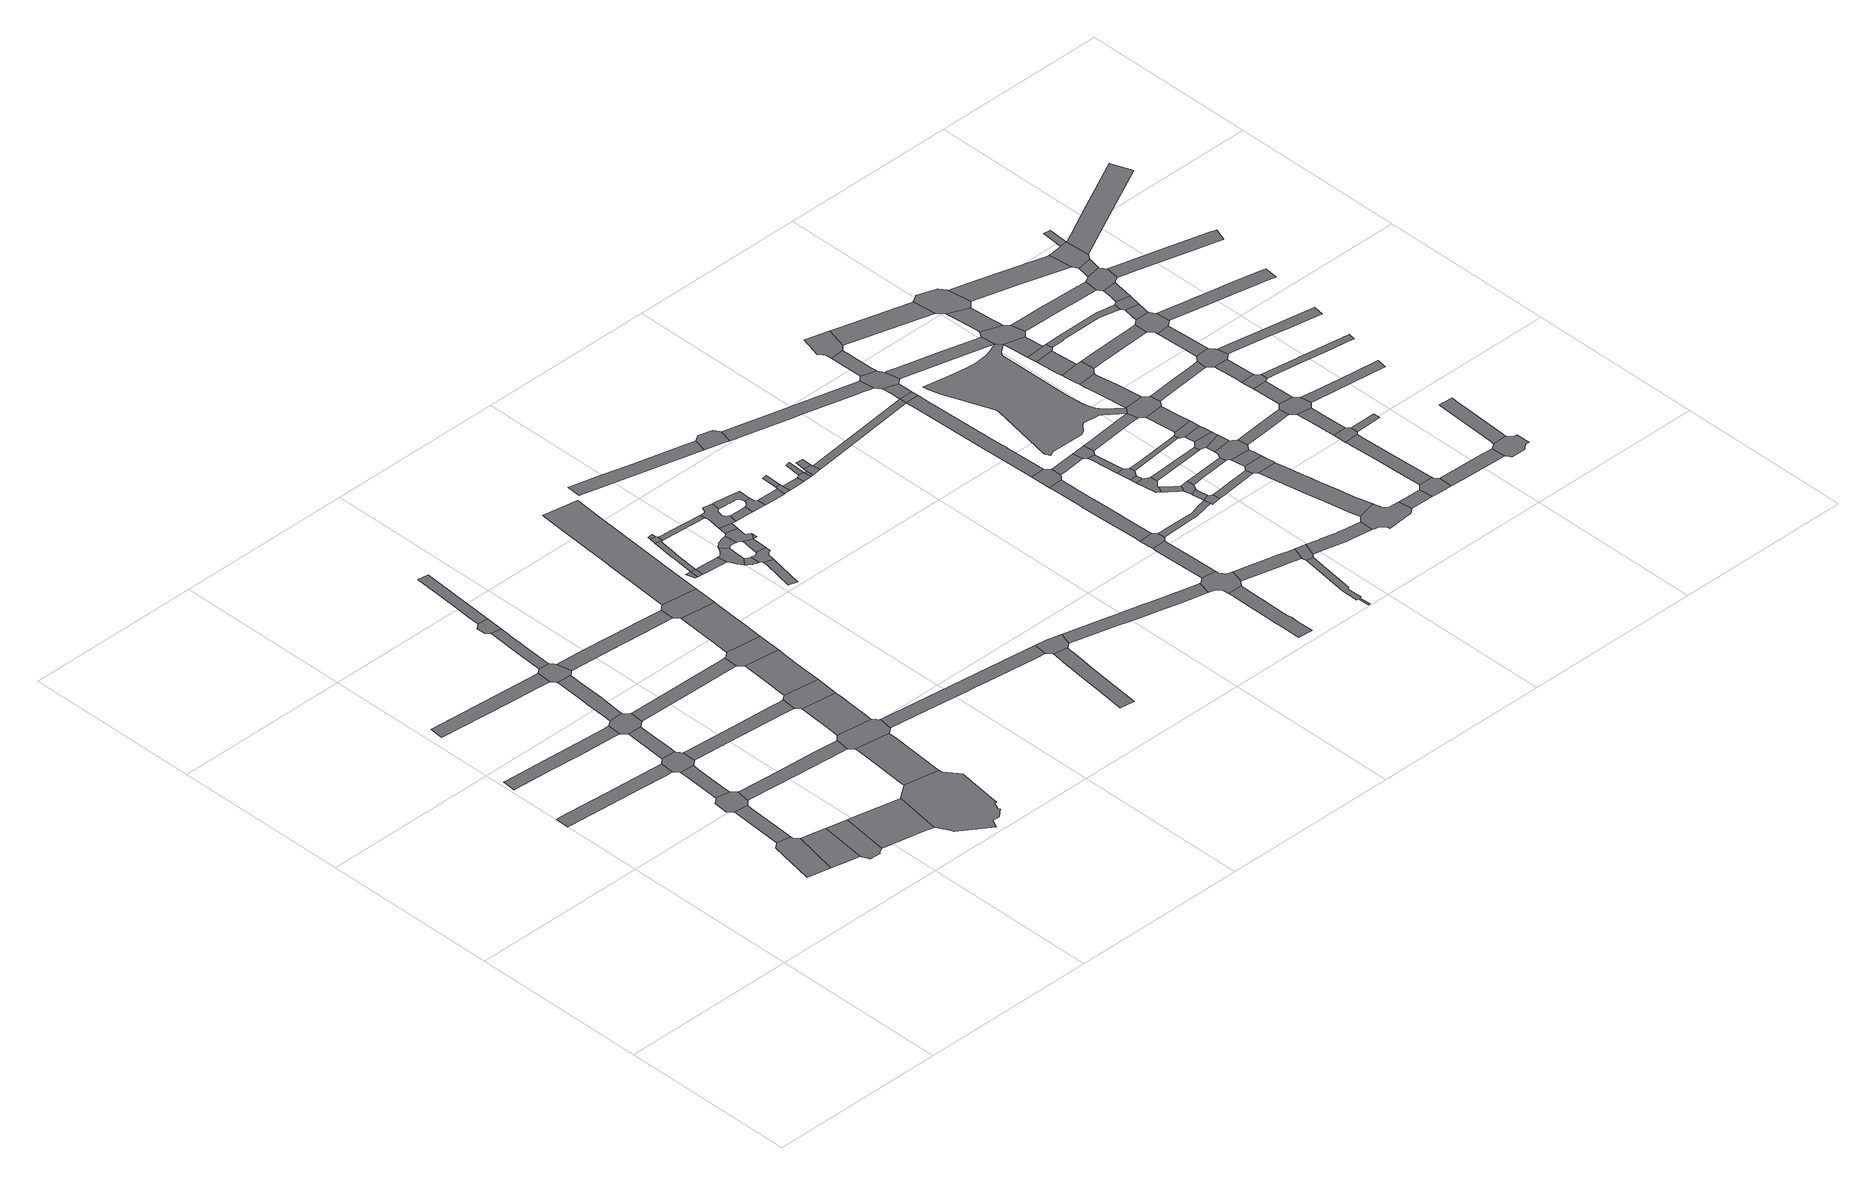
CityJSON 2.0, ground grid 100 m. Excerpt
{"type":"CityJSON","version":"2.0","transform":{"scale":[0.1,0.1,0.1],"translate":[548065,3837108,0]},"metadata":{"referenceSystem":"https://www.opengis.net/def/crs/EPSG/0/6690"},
"CityObjects":{
"road1":{"type":"Road","attributes":{"RoadStructureAttribute.sectionType":"1"},"geometry":[{"type":"MultiSurface","lod":"1","boundaries":[[[0,1,2,3,4,5,6,7,8,9]]]}]},
"road2":{"type":"Road","geometry":[{"type":"MultiSurface","lod":"1","boundaries":[[[10,11,12,13,14,15,16,17]]]}]},
"road3":{"type":"Road","attributes":{"function":"2","RoadStructureAttribute.sectionType":"1"},"geometry":[{"type":"MultiSurface","lod":"1","boundaries":[[[18,15,14,19,20,21]]]}]},
"road4":{"type":"Road","attributes":{"RoadStructureAttribute.sectionType":"1"},"geometry":[{"type":"MultiSurface","lod":"1","boundaries":[[[22,23,24,25,26,27,28,29,30,31,32]]]}]},
"road5":{"type":"Road","attributes":{"RoadStructureAttribute.sectionType":"1"},"geometry":[{"type":"MultiSurface","lod":"1","boundaries":[[[33,34,35,10,17,36,37,38]]]}]},
"road6":{"type":"Road","geometry":[{"type":"MultiSurface","lod":"1","boundaries":[[[39,40,41,42,43,44,33,38,45,46,47,48,49]]]}]},
"road7":{"type":"Road","geometry":[{"type":"MultiSurface","lod":"1","boundaries":[[[21,20,50,51,52,53,54,55,56,57,58]]]}]},
"road8":{"type":"Road","attributes":{"RoadStructureAttribute.sectionType":"1"},"geometry":[{"type":"MultiSurface","lod":"1","boundaries":[[[59,60,61,39,49,62,63,64]]]}]},
"road9":{"type":"Road","attributes":{"RoadStructureAttribute.sectionType":"1"},"geometry":[{"type":"MultiSurface","lod":"1","boundaries":[[[65,66,67,68,69,70,71]]]}]},
"road10":{"type":"Road","geometry":[{"type":"MultiSurface","lod":"1","boundaries":[[[72,9,8,73,59,64,74,75,76,77,78,79]]]}]},
"road11":{"type":"Road","attributes":{"RoadStructureAttribute.sectionType":"1"},"geometry":[{"type":"MultiSurface","lod":"1","boundaries":[[[80,81,72,79,82,83,84]]]}]},
"road12":{"type":"Road","attributes":{"function":"2","RoadStructureAttribute.sectionType":"1"},"geometry":[{"type":"MultiSurface","lod":"1","boundaries":[[[85,86,58,57,87,88,89]]]}]},
"road13":{"type":"Road","geometry":[{"type":"MultiSurface","lod":"1","boundaries":[[[90,91,92,93,94,32,31,80,84,95,96,97]]]}]},
"road14":{"type":"Road","attributes":{"RoadStructureAttribute.sectionType":"1"},"geometry":[{"type":"MultiSurface","lod":"1","boundaries":[[[98,99,100,101,102,47,46,103,104,105,106,107,108]]]}]},
"road15":{"type":"Road","attributes":{"RoadStructureAttribute.sectionType":"1"},"geometry":[{"type":"MultiSurface","lod":"1","boundaries":[[[109,110,111,112,93,92,113,114,115,116,117,118]]]}]},
"road16":{"type":"Road","geometry":[{"type":"MultiSurface","lod":"1","boundaries":[[[119,71,70,120,109,118,121,122,123,124,125,126]]]}]},
"road17":{"type":"Road","geometry":[{"type":"MultiSurface","lod":"1","boundaries":[[[127,128,129,89,88,130,131,132,133,134,135,136,137,138,139,140,141,142,143,144,145,146]]]}]},
"road18":{"type":"Road","attributes":{"RoadStructureAttribute.sectionType":"1"},"geometry":[{"type":"MultiSurface","lod":"1","boundaries":[[[147,148,149,150,151,76,75,152,153,154,155,156,157]]]}]},
"road19":{"type":"Road","attributes":{"RoadStructureAttribute.sectionType":"1"},"geometry":[{"type":"MultiSurface","lod":"1","boundaries":[[[158,159,160,119,126,161,162,163,164]]]}]},
"road20":{"type":"Road","geometry":[{"type":"MultiSurface","lod":"1","boundaries":[[[165,166,167,168,158,164,169]]]}]},
"road21":{"type":"Road","attributes":{"RoadStructureAttribute.sectionType":"1"},"geometry":[{"type":"MultiSurface","lod":"1","boundaries":[[[170,171,172,173,174,97,96,175,176,177,178,179,180]]]}]},
"road22":{"type":"Road","attributes":{"RoadStructureAttribute.sectionType":"1"},"geometry":[{"type":"MultiSurface","lod":"1","boundaries":[[[181,182,183,127,146,184,185,186]]]}]},
"road23":{"type":"Road","attributes":{"RoadStructureAttribute.sectionType":"1"},"geometry":[{"type":"MultiSurface","lod":"1","boundaries":[[[187,188,189,190,191,192,193,194,195,196,197,198,165,169,199]]]}]},
"road24":{"type":"Road","geometry":[{"type":"MultiSurface","lod":"1","boundaries":[[[200,108,107,201,181,186,202,203,204,205,206,207,208]]]}]},
"road25":{"type":"Road","attributes":{"RoadStructureAttribute.sectionType":"1"},"geometry":[{"type":"MultiSurface","lod":"1","boundaries":[[[209,210,211,123,122,212,213,214,215,216]]]}]},
"road26":{"type":"Road","attributes":{"RoadStructureAttribute.sectionType":"1"},"geometry":[{"type":"MultiSurface","lod":"1","boundaries":[[[217,218,219,200,208,220,221,222,223]]]}]},
"road27":{"type":"Road","geometry":[{"type":"MultiSurface","lod":"1","boundaries":[[[224,157,156,217,223,225]]]}]},
"road28":{"type":"Road","attributes":{"RoadStructureAttribute.sectionType":"1"},"geometry":[{"type":"MultiSurface","lod":"1","boundaries":[[[226,227,224,225,228,229,230]]]}]},
"road29":{"type":"Road","geometry":[{"type":"MultiSurface","lod":"1","boundaries":[[[231,232,180,179,226,230,233]]]}]},
"road30":{"type":"Road","attributes":{"RoadStructureAttribute.sectionType":"1"},"geometry":[{"type":"MultiSurface","lod":"1","boundaries":[[[234,235,236,231,233,237,238,239,240,241,242]]]}]},
"road31":{"type":"Road","geometry":[{"type":"MultiSurface","lod":"1","boundaries":[[[243,216,215,244,234,242,245]]]}]},
"road32":{"type":"Road","attributes":{"RoadStructureAttribute.sectionType":"1"},"geometry":[{"type":"MultiSurface","lod":"1","boundaries":[[[246,247,248,204,203,249,250,251,252,253,254,255,256,257]]]}]},
"road33":{"type":"Road","attributes":{"RoadStructureAttribute.sectionType":"1"},"geometry":[{"type":"MultiSurface","lod":"1","boundaries":[[[258,259,260,261,262,263,243,245,264,265,266,267,268,269]]]}]},
"road34":{"type":"Road","attributes":{"RoadStructureAttribute.sectionType":"1"},"geometry":[{"type":"MultiSurface","lod":"1","boundaries":[[[270,271,272,273]]]}]},
"road35":{"type":"Road","geometry":[{"type":"MultiSurface","lod":"1","boundaries":[[[273,272,274,275]]]}]},
"road36":{"type":"Road","attributes":{"RoadStructureAttribute.sectionType":"1"},"geometry":[{"type":"MultiSurface","lod":"1","boundaries":[[[276,277,278,279,273,275,280,281,282,283,284,285]]]}]},
"road37":{"type":"Road","attributes":{"RoadStructureAttribute.sectionType":"1"},"geometry":[{"type":"MultiSurface","lod":"1","boundaries":[[[286,275,274,287,288,289]]]}]},
"road38":{"type":"Road","geometry":[{"type":"MultiSurface","lod":"1","boundaries":[[[290,276,285,291,292,293,294]]]}]},
"road39":{"type":"Road","geometry":[{"type":"MultiSurface","lod":"1","boundaries":[[[295,296,290,294]]]}]},
"road40":{"type":"Road","geometry":[{"type":"MultiSurface","lod":"1","boundaries":[[[297,298,299,300,301,302,289,288,303,304,305,306,307,308,309,310,311,312]]]}]},
"road41":{"type":"Road","attributes":{"RoadStructureAttribute.sectionType":"1"},"geometry":[{"type":"MultiSurface","lod":"1","boundaries":[[[313,314,309,308,315,316,317,318,319,320,321]]]}]},
"road42":{"type":"Road","attributes":{"RoadStructureAttribute.sectionType":"1"},"geometry":[{"type":"MultiSurface","lod":"1","boundaries":[[[322,323,324,325,326,327,328,329,330,331,332,333,334,335,336,337]]]}]},
"road43":{"type":"Road","geometry":[{"type":"MultiSurface","lod":"1","boundaries":[[[338,339,340,341,342,343]]]}]},
"road44":{"type":"Road","attributes":{"RoadStructureAttribute.sectionType":"1"},"geometry":[{"type":"MultiSurface","lod":"1","boundaries":[[[344,345,346,347,348,349,350,351,297,312,352,353,354,355,356,357,358]]]}]},
"road45":{"type":"Road","geometry":[{"type":"MultiSurface","lod":"1","boundaries":[[[359,360,361,362,363,364,365,321,320,366,367,338,343,368,369,370,371,372,373,374]]]}]},
"road46":{"type":"Road","attributes":{"RoadStructureAttribute.sectionType":"1"},"geometry":[{"type":"MultiSurface","lod":"1","boundaries":[[[375,376,377,292,291,378,379,380,381,382]]]}]},
"road47":{"type":"Road","attributes":{"RoadStructureAttribute.sectionType":"1"},"geometry":[{"type":"MultiSurface","lod":"1","boundaries":[[[383,359,374,384]]]}]},
"road48":{"type":"Road","geometry":[{"type":"MultiSurface","lod":"1","boundaries":[[[385,257,256,322,337,386,387]]]}]},
"road49":{"type":"Road","geometry":[{"type":"MultiSurface","lod":"1","boundaries":[[[388,389,390,344,358,391,392,393,383,384,394,395,396,397,398,399,400]]]}]},
"road50":{"type":"Road","geometry":[{"type":"MultiSurface","lod":"1","boundaries":[[[401,402,388,400,403]]]}]},
"road51":{"type":"Road","geometry":[{"type":"MultiSurface","lod":"1","boundaries":[[[404,394,384]]]}]},
"road52":{"type":"Road","geometry":[{"type":"MultiSurface","lod":"1","boundaries":[[[405,406,382,381,407,408,409,401,403,410,411,412,413,414,415,416,417,418,419,420]]]}]},
"road53":{"type":"Road","attributes":{"RoadStructureAttribute.sectionType":"1"},"geometry":[{"type":"MultiSurface","lod":"1","boundaries":[[[421,422,423,411,410,424,425,426]]]}]},
"road54":{"type":"Road","attributes":{"RoadStructureAttribute.sectionType":"1"},"geometry":[{"type":"MultiSurface","lod":"1","boundaries":[[[427,428,429,430,431,420,419,432,433,434,435,436,437,438,439]]]}]},
"road55":{"type":"Road","attributes":{"RoadStructureAttribute.sectionType":"1"},"geometry":[{"type":"MultiSurface","lod":"1","boundaries":[[[440,441,442,443,444,445,446,447]]]}]},
"road56":{"type":"Road","geometry":[{"type":"MultiSurface","lod":"1","boundaries":[[[438,448,449,426,425,450,451,452,453,454,455,439]]]}]},
"road57":{"type":"Road","attributes":{"RoadStructureAttribute.sectionType":"1"},"geometry":[{"type":"MultiSurface","lod":"1","boundaries":[[[456,451,450,457,458,459]]]}]},
"road58":{"type":"Road","attributes":{"RoadStructureAttribute.sectionType":"1"},"geometry":[{"type":"MultiSurface","lod":"1","boundaries":[[[460,461,462,463,464,465,466,467,468,387,386,469,470,471,472,473,474,475,476,477,478,479,480,481,482]]]}]},
"road59":{"type":"Road","geometry":[{"type":"MultiSurface","lod":"1","boundaries":[[[483,484,485,486,459,458,487,488,489]]]}]},
"road60":{"type":"Road","geometry":[{"type":"MultiSurface","lod":"1","boundaries":[[[490,491,485,484]]]}]},
"road61":{"type":"Road","attributes":{"RoadStructureAttribute.sectionType":"1"},"geometry":[{"type":"MultiSurface","lod":"1","boundaries":[[[492,489,488,493,494,495,496,497]]]}]},
"road62":{"type":"Road","geometry":[{"type":"MultiSurface","lod":"1","boundaries":[[[498,499,500,497,496,501,502,503,504]]]}]},
"road63":{"type":"Road","attributes":{"RoadStructureAttribute.sectionType":"1"},"geometry":[{"type":"MultiSurface","lod":"1","boundaries":[[[505,506,503,502,507]]]}]},
"road64":{"type":"Road","geometry":[{"type":"MultiSurface","lod":"1","boundaries":[[[508,509,498,504]]]}]},
"road65":{"type":"Road","geometry":[{"type":"MultiSurface","lod":"1","boundaries":[[[510,511,447,446,512,513,514,515,516]]]}]},
"road66":{"type":"Road","geometry":[{"type":"MultiSurface","lod":"1","boundaries":[[[517,518,505,507,519,520,521]]]}]},
"road67":{"type":"Road","geometry":[{"type":"MultiSurface","lod":"1","boundaries":[[[522,523,517,521]]]}]},
"road68":{"type":"Road","attributes":{"RoadStructureAttribute.sectionType":"1"},"geometry":[{"type":"MultiSurface","lod":"1","boundaries":[[[524,525,526,527,528,529,530,531,532,533,534,535,536,537,538,539,540,541,542,543,544,545]]]}]},
"road69":{"type":"Road","geometry":[{"type":"MultiSurface","lod":"1","boundaries":[[[546,547,548,549,550,482,481,551,552,553,535,534,554,555,556,557,558,559,560,561]]]}]},
"road70":{"type":"Road","attributes":{"RoadStructureAttribute.sectionType":"1"},"geometry":[{"type":"MultiSurface","lod":"1","boundaries":[[[562,563,564,565,566,567,568,569,546,561]]]}]},
"road71":{"type":"Road","geometry":[{"type":"MultiSurface","lod":"1","boundaries":[[[570,571,572,573,567,566,574,575]]]}]},
"road72":{"type":"Road","attributes":{"RoadStructureAttribute.sectionType":"1"},"geometry":[{"type":"MultiSurface","lod":"1","boundaries":[[[576,577,578,520,519,579,580,581]]]}]},
"road73":{"type":"Road","attributes":{"RoadStructureAttribute.sectionType":"1"},"geometry":[{"type":"MultiSurface","lod":"1","boundaries":[[[582,583,584,514,513,585,586,587,588,589,590,591,592,593,594]]]}]},
"road74":{"type":"Road","attributes":{"RoadStructureAttribute.sectionType":"1"},"geometry":[{"type":"MultiSurface","lod":"1","boundaries":[[[595,596,597,598,599,600,601,602,603,604,605,606,607,608,609,610,571,570]]]}]},
"road75":{"type":"Road","attributes":{"RoadStructureAttribute.sectionType":"1"},"geometry":[{"type":"MultiSurface","lod":"1","boundaries":[[[611,612,613,614,615,616,617,618,619,557,556,620,621,622,623,624,625]]]}]},
"road76":{"type":"Road","attributes":{"RoadStructureAttribute.sectionType":"1"},"geometry":[{"type":"MultiSurface","lod":"1","boundaries":[[[626,627,628,629,630,631,632,633,634,635,636]]]}]},
"road77":{"type":"Road","geometry":[{"type":"MultiSurface","lod":"1","boundaries":[[[637,638,639,602,601,640,641,642]]]}]},
"road78":{"type":"Road","attributes":{"RoadStructureAttribute.sectionType":"1"},"geometry":[{"type":"MultiSurface","lod":"1","boundaries":[[[643,644,645,646,647,648,649,575,574,650,651,652,653,654,655,656,657]]]}]},
"road79":{"type":"Road","geometry":[{"type":"MultiSurface","lod":"1","boundaries":[[[658,625,624,626,636,659,660]]]}]},
"road80":{"type":"Road","attributes":{"RoadStructureAttribute.sectionType":"1"},"geometry":[{"type":"MultiSurface","lod":"1","boundaries":[[[661,662,663,664,665,666,667,581,668,669,670,671,672,639,638]]]}]},
"road81":{"type":"Road","attributes":{"RoadStructureAttribute.sectionType":"1"},"geometry":[{"type":"MultiSurface","lod":"1","boundaries":[[[673,674,642,641,675,676]]]}]},
"road82":{"type":"Road","geometry":[{"type":"MultiSurface","lod":"1","boundaries":[[[677,678,679,680,681,682,683,684,685]]]}]},
"road83":{"type":"Road","attributes":{"RoadStructureAttribute.sectionType":"1"},"geometry":[{"type":"MultiSurface","lod":"1","boundaries":[[[686,687,688,677,685]]]}]},
"road84":{"type":"Road","attributes":{"RoadStructureAttribute.sectionType":"1"},"geometry":[{"type":"MultiSurface","lod":"1","boundaries":[[[689,690,680,679,691,692,693,694,695,696]]]}]},
"road85":{"type":"Road","geometry":[{"type":"MultiSurface","lod":"1","boundaries":[[[697,698,688,687,699,700]]]}]},
"road86":{"type":"Road","attributes":{"RoadStructureAttribute.sectionType":"1"},"geometry":[{"type":"MultiSurface","lod":"1","boundaries":[[[701,702,698,697,703,704,705]]]}]},
"road87":{"type":"Road","geometry":[{"type":"MultiSurface","lod":"1","boundaries":[[[706,576,581,667]]]}]},
"road88":{"type":"Road","geometry":[{"type":"MultiSurface","lod":"1","boundaries":[[[707,708,709,643,657,710,711,712,713]]]}]},
"road89":{"type":"Road","attributes":{"RoadStructureAttribute.sectionType":"1"},"geometry":[{"type":"MultiSurface","lod":"1","boundaries":[[[714,715,716,717,718,719,708,707]]]}]},
"road90":{"type":"Road","attributes":{"RoadStructureAttribute.sectionType":"1"},"geometry":[{"type":"MultiSurface","lod":"1","boundaries":[[[720,721,722,723,724,576,706,725,726,727,728]]]}]},
"road91":{"type":"Road","geometry":[{"type":"MultiSurface","lod":"1","boundaries":[[[729,673,676,701,705,730]]]}]},
"road92":{"type":"Road","attributes":{"RoadStructureAttribute.sectionType":"1"},"geometry":[{"type":"MultiSurface","lod":"1","boundaries":[[[731,732,733,734,735,736,737,660,659,738,739,740,741,742,743,744]]]}]},
"road93":{"type":"Road","geometry":[{"type":"MultiSurface","lod":"1","boundaries":[[[745,746,747,696,695,717,716,748]]]}]},
"road94":{"type":"Road","geometry":[{"type":"MultiSurface","lod":"1","boundaries":[[[749,750,751,594,593,720,728,752,753,754,755,756]]]}]},
"road95":{"type":"Road","attributes":{"RoadStructureAttribute.sectionType":"1"},"geometry":[{"type":"MultiSurface","lod":"1","boundaries":[[[757,758,759,760,761,762,763,764,765,766,749,756]]]}]},
"road96":{"type":"Road","attributes":{"RoadStructureAttribute.sectionType":"1"},"geometry":[{"type":"MultiSurface","lod":"1","boundaries":[[[767,768,769,770,713,712,771,772,773]]]}]},
"road97":{"type":"Road","attributes":{"RoadStructureAttribute.sectionType":"1"},"geometry":[{"type":"MultiSurface","lod":"1","boundaries":[[[774,684,683,775]]]}]},
"road98":{"type":"Road","geometry":[{"type":"MultiSurface","lod":"1","boundaries":[[[776,777,778,779,763,762,780,781,782]]]}]},
"road99":{"type":"Road","attributes":{"RoadStructureAttribute.sectionType":"1"},"geometry":[{"type":"MultiSurface","lod":"1","boundaries":[[[783,784,700,699,785]]]}]},
"road100":{"type":"Road","attributes":{"RoadStructureAttribute.sectionType":"1"},"geometry":[{"type":"MultiSurface","lod":"1","boundaries":[[[786,745,748,787,788]]]}]},
"road101":{"type":"Road","attributes":{"RoadStructureAttribute.sectionType":"1"},"geometry":[{"type":"MultiSurface","lod":"1","boundaries":[[[789,790,791,792,729,730,793,794,795]]]}]},
"road102":{"type":"Road","geometry":[{"type":"MultiSurface","lod":"1","boundaries":[[[796,797,798,799,800,801,802,803,804,805,806,807,808,809,810,811,812,813,814,815,816,817,818,819,820,821,822,823,789,824,825,826,827,828,829,830,831,832,833,834]]]}]},
"road103":{"type":"Road","geometry":[{"type":"MultiSurface","lod":"1","boundaries":[[[835,836,837,838,839,840,841,842,843,744,743,844,845,846,847,848,849,850,851]]]}]},
"road104":{"type":"Road","attributes":{"RoadStructureAttribute.sectionType":"1"},"geometry":[{"type":"MultiSurface","lod":"1","boundaries":[[[852,853,854,855,856,857,858,859,860,861,862,863,864,841,840]]]}]},
"road105":{"type":"Road","geometry":[{"type":"MultiSurface","lod":"1","boundaries":[[[865,866,867,868,755,754,869,870,871,872,834,873]]]}]},
"road106":{"type":"Road","geometry":[{"type":"MultiSurface","lod":"1","boundaries":[[[874,875,876,877,878,879,767,773,880,860,859]]]}]},
"road107":{"type":"Road","attributes":{"RoadStructureAttribute.sectionType":"1"},"geometry":[{"type":"MultiSurface","lod":"1","boundaries":[[[881,882,878,877,883,884]]]}]},
"road108":{"type":"Road","geometry":[{"type":"MultiSurface","lod":"1","boundaries":[[[885,886,887,888,889,890,891,786,788,892,893,894,881,884,895,896,897,898]]]}]},
"road109":{"type":"Road","geometry":[{"type":"MultiSurface","lod":"1","boundaries":[[[899,900,901,902,774,775,903,904,905,906,907,908]]]}]},
"road110":{"type":"Road","attributes":{"RoadStructureAttribute.sectionType":"1"},"geometry":[{"type":"MultiSurface","lod":"1","boundaries":[[[909,906,905,910,888,887]]]}]},
"road111":{"type":"Road","geometry":[{"type":"MultiSurface","lod":"1","boundaries":[[[911,912,913,914,783,785,915,916,917,918]]]}]},
"road112":{"type":"Road","attributes":{"RoadStructureAttribute.sectionType":"1"},"geometry":[{"type":"MultiSurface","lod":"1","boundaries":[[[919,918,917,920,921,922,899,908]]]}]},
"road113":{"type":"Road","attributes":{"RoadStructureAttribute.sectionType":"1"},"geometry":[{"type":"MultiSurface","lod":"1","boundaries":[[[923,924,782,781,925,926,927,928,929]]]}]},
"road114":{"type":"Road","attributes":{"RoadStructureAttribute.sectionType":"1"},"geometry":[{"type":"MultiSurface","lod":"1","boundaries":[[[930,931,932,933,934,912,911]]]}]},
"road115":{"type":"Road","attributes":{"RoadStructureAttribute.sectionType":"1"},"geometry":[{"type":"MultiSurface","lod":"1","boundaries":[[[935,936,851,850,937,938,939]]]}]},
"road116":{"type":"Road","geometry":[{"type":"MultiSurface","lod":"1","boundaries":[[[940,941,824,789,795,942,932,931,943,944,945]]]}]},
"road117":{"type":"Road","attributes":{"RoadStructureAttribute.sectionType":"1"},"geometry":[{"type":"MultiSurface","lod":"1","boundaries":[[[946,947,948,949,950,951,952,953,824,941]]]}]},
"road118":{"type":"Road","geometry":[{"type":"MultiSurface","lod":"1","boundaries":[[[954,955,956,957,958,959,960,950,949,961,962]]]}]},
"road119":{"type":"Road","attributes":{"RoadStructureAttribute.sectionType":"1"},"geometry":[{"type":"MultiSurface","lod":"1","boundaries":[[[963,964,965,958,957]]]}]},
"road120":{"type":"Road","geometry":[{"type":"MultiSurface","lod":"1","boundaries":[[[966,967,939,938,968,969,970,971,972]]]}]},
"road121":{"type":"Road","geometry":[{"type":"MultiSurface","lod":"1","boundaries":[[[973,974,975,976,964,963,977,978,979]]]}]},
"road122":{"type":"Road","attributes":{"RoadStructureAttribute.sectionType":"1"},"geometry":[{"type":"MultiSurface","lod":"1","boundaries":[[[980,981,982,983,898,897,984,985,986,987]]]}]},
"road123":{"type":"Road","attributes":{"RoadStructureAttribute.sectionType":"1"},"geometry":[{"type":"MultiSurface","lod":"1","boundaries":[[[833,988,989,976,975,990,991]]]}]},
"road124":{"type":"Road","geometry":[{"type":"MultiSurface","lod":"1","boundaries":[[[992,993,873,834,833,991,994,995,996,997,998]]]}]},
"road125":{"type":"Road","attributes":{"RoadStructureAttribute.sectionType":"1"},"geometry":[{"type":"MultiSurface","lod":"1","boundaries":[[[999,1000,1001,1002,1003,1004,1005,1006,1007,1008,1009,1010,1011,1012,1013,966,972]]]}]},
"road126":{"type":"Road","attributes":{"RoadStructureAttribute.sectionType":"1"},"geometry":[{"type":"MultiSurface","lod":"1","boundaries":[[[1014,1015,1016,1017,992,998,1018,1019,1020,1021]]]}]},
"road127":{"type":"Road","attributes":{"RoadStructureAttribute.sectionType":"1"},"geometry":[{"type":"MultiSurface","lod":"1","boundaries":[[[1022,1023,1024,1025,945,944,1026,1027,1028]]]}]},
"road128":{"type":"Road","geometry":[{"type":"MultiSurface","lod":"1","boundaries":[[[1029,1030,1031,1032,929,928,1033,1014,1021,1034,1035,1036,1037,1038,1039]]]}]},
"road129":{"type":"Road","geometry":[{"type":"MultiSurface","lod":"1","boundaries":[[[1040,1041,1004,1003,1042,1043]]]}]},
"road130":{"type":"Road","attributes":{"RoadStructureAttribute.sectionType":"1"},"geometry":[{"type":"MultiSurface","lod":"1","boundaries":[[[1044,1045,1046,1041,1040,1047,1048,1049]]]}]},
"road131":{"type":"Road","attributes":{"RoadStructureAttribute.sectionType":"1"},"geometry":[{"type":"MultiSurface","lod":"1","boundaries":[[[1050,1051,1052,1053,954,962,1054,1055,1056,1057]]]}]},
"road132":{"type":"Road","attributes":{"RoadStructureAttribute.sectionType":"1"},"geometry":[{"type":"MultiSurface","lod":"1","boundaries":[[[1058,1059,970,969,1060,1061,1062,1063]]]}]},
"road133":{"type":"Road","geometry":[{"type":"MultiSurface","lod":"1","boundaries":[[[1064,1065,1066,980,987,1067,1044,1049,1068,1069,1070,1071,1072]]]}]},
"road134":{"type":"Road","attributes":{"RoadStructureAttribute.sectionType":"1"},"geometry":[{"type":"MultiSurface","lod":"1","boundaries":[[[1073,1074,1064,1072,1075,1076]]]}]},
"road135":{"type":"Road","geometry":[{"type":"MultiSurface","lod":"1","boundaries":[[[1077,1078,1043,1042]]]}]},
"road136":{"type":"Road","attributes":{"RoadStructureAttribute.sectionType":"1"},"geometry":[{"type":"MultiSurface","lod":"1","boundaries":[[[1079,1080,1081,1082,1083,973,979,1084,1085,1086,1087,1088,1089]]]}]},
"road137":{"type":"Road","geometry":[{"type":"MultiSurface","lod":"1","boundaries":[[[1090,1091,1092,1093,1073,1076,1094,1095]]]}]},
"road138":{"type":"Road","attributes":{"RoadStructureAttribute.sectionType":"1"},"geometry":[{"type":"MultiSurface","lod":"1","boundaries":[[[1096,1097,1098,1099,1100,1101,1102,1093,1092]]]}]},
"road139":{"type":"Road","attributes":{"RoadStructureAttribute.sectionType":"1"},"geometry":[{"type":"MultiSurface","lod":"1","boundaries":[[[1103,1104,1105,1106,1107,1108,1109,1110,996,995,1111,1112,1113,1114,1115,1116,1117,1118,1119,1120,1121]]]}]},
"road140":{"type":"Road","geometry":[{"type":"MultiSurface","lod":"1","boundaries":[[[1122,1123,1124,1125,1022,1028,1126,1127,1100,1099,1128,1129,1130]]]}]},
"road141":{"type":"Road","attributes":{"RoadStructureAttribute.sectionType":"1"},"geometry":[{"type":"MultiSurface","lod":"1","boundaries":[[[1131,1132,1133,1134,1135,1136,1137,1138,1124,1123]]]}]},
"road142":{"type":"Road","attributes":{"RoadStructureAttribute.sectionType":"1"},"geometry":[{"type":"MultiSurface","lod":"1","boundaries":[[[1139,1140,1141,1037,1036,1142,1143,1144,1145,1146]]]}]},
"road143":{"type":"Road","geometry":[{"type":"MultiSurface","lod":"1","boundaries":[[[1147,1148,1149,1150,1151,1063,1062,1152,1153,1154,1155,1156,1157,1158,1159]]]}]},
"road144":{"type":"Road","geometry":[{"type":"MultiSurface","lod":"1","boundaries":[[[1160,1161,1162,1163,1050,1057,1164,1135,1134,1165,1166,1167,1168]]]}]},
"road145":{"type":"Road","attributes":{"RoadStructureAttribute.sectionType":"1"},"geometry":[{"type":"MultiSurface","lod":"1","boundaries":[[[1169,1170,1171,1070,1069,1172,1173,1174,1175,1176]]]}]},
"road146":{"type":"Road","attributes":{"RoadStructureAttribute.sectionType":"1"},"geometry":[{"type":"MultiSurface","lod":"1","boundaries":[[[1177,1178,1163,1162,1179]]]}]},
"road147":{"type":"Road","geometry":[{"type":"MultiSurface","lod":"1","boundaries":[[[1180,1089,1088,1181,1177,1179,1182]]]}]},
"road148":{"type":"Road","attributes":{"RoadStructureAttribute.sectionType":"1"},"geometry":[{"type":"MultiSurface","lod":"1","boundaries":[[[1183,1184,1185,1186,1187,1188,1150,1149,1189,1190,1191,1192,1193,1194]]]}]},
"road149":{"type":"Road","attributes":{"RoadStructureAttribute.sectionType":"1"},"geometry":[{"type":"MultiSurface","lod":"1","boundaries":[[[1195,1196,1197,1198,1199,1180,1182]]]}]},
"road150":{"type":"Road","attributes":{"RoadStructureAttribute.sectionType":"1"},"geometry":[{"type":"MultiSurface","lod":"1","boundaries":[[[1200,1201,1202,1203,1204,1205,1206,1207,1208,1095,1094,1209,1210,1211,1212,1213,1214,1215,1216]]]}]},
"road151":{"type":"Road","geometry":[{"type":"MultiSurface","lod":"1","boundaries":[[[1217,1218,1121,1120,1198,1197,1219,1220,1221]]]}]},
"road152":{"type":"Road","attributes":{"RoadStructureAttribute.sectionType":"1"},"geometry":[{"type":"MultiSurface","lod":"1","boundaries":[[[1222,1223,1224,1130,1129,1225,1226,1227,1228,1229,1230]]]}]},
"road153":{"type":"Road","attributes":{"RoadStructureAttribute.sectionType":"1"},"geometry":[{"type":"MultiSurface","lod":"1","boundaries":[[[1231,1232,1233,1234,1218,1217]]]}]},
"road154":{"type":"Road","geometry":[{"type":"MultiSurface","lod":"1","boundaries":[[[1235,1236,1237,1238,1146,1145,1239,1233,1232,1240,1241]]]}]},
"road155":{"type":"Road","attributes":{"RoadStructureAttribute.sectionType":"1"},"geometry":[{"type":"MultiSurface","lod":"1","boundaries":[[[1242,1243,1244,1245,1246,1247,1248,1168,1167,1249,1250,1251,1252,1253,1254,1255]]]}]},
"road156":{"type":"Road","attributes":{"RoadStructureAttribute.sectionType":"1"},"geometry":[{"type":"MultiSurface","lod":"1","boundaries":[[[1256,1257,1236,1235]]]}]},
"road157":{"type":"Road","attributes":{"RoadStructureAttribute.sectionType":"1"},"geometry":[{"type":"MultiSurface","lod":"1","boundaries":[[[1258,1259,1260,1261,1221,1220,1262,1263,1264,1265,1266,1267]]]}]},
"road158":{"type":"Road","attributes":{"RoadStructureAttribute.sectionType":"1"},"geometry":[{"type":"MultiSurface","lod":"1","boundaries":[[[1268,1269,1270,1271,1272,1235,1241,1273,1274,1275,1276]]]}]}
},
"vertices":[
[374,1505,0],[26,1531,0],[5,1532,0],[1,1455,0],[20,1453,0],[207,1438,0],[448,1420,0],[611,1407,0],[646,1405,0],[655,1484,0],
[618,674,0],[612,670,0],[587,650,0],[535,386,0],[664,359,0],[719,620,0],[695,650,0],[696,659,0],
[811,601,0],[757,339,0],[824,324,0],[861,591,0],
[642,1866,0],[321,1890,0],[42,1909,0],[27,1910,0],[21,1832,0],[36,1830,0],[263,1815,0],[426,1804,0],[639,1790,0],[675,1787,0],[679,1866,0],
[642,981,0],[640,953,0],[620,695,0],[698,689,0],[718,947,0],[722,976,0],
[654,1121,0],[653,1116,0],[644,1109,0],[622,1091,0],[614,1011,0],[634,989,0],[748,1001,0],[749,1002,0],[759,1079,0],[758,1081,0],[733,1106,0],
[839,294,0],[846,280,0],[846,279,0],[907,274,0],[907,275,0],[907,276,0],[912,280,0],[940,298,0],[978,567,0],
[674,1376,0],[672,1340,0],[657,1141,0],[734,1135,0],[749,1334,0],[753,1371,0],
[65,2435,0],[59,2357,0],[307,2335,0],[376,2330,0],[652,2307,0],[719,2302,0],[724,2385,0],
[684,1512,0],[647,1404,0],[781,1395,0],[782,1396,0],[786,1473,0],[786,1474,0],[763,1505,0],[763,1506,0],
[704,1757,0],[686,1540,0],[765,1534,0],[780,1722,0],[783,1757,0],
[1226,516,0],[995,564,0],[1171,251,0],[1230,237,0],[1273,507,0],
[818,1859,0],[817,1860,0],[792,1892,0],[713,1889,0],[684,1866,0],[813,1780,0],[815,1782,0],[822,1859,0],
[1370,1031,0],[1361,1031,0],[1233,1042,0],[1005,1059,0],[776,1077,0],[769,1001,0],[1051,976,0],[1324,955,0],[1352,952,0],[1358,951,0],[1371,1032,0],
[743,2273,0],[731,2126,0],[725,2045,0],[716,1924,0],[794,1918,0],[801,1988,0],[806,2046,0],[818,2203,0],[821,2242,0],[822,2266,0],
[752,2405,0],[741,2275,0],[832,2274,0],[853,2292,0],[836,2374,0],[826,2385,0],[811,2401,0],[810,2402,0],
[1355,566,0],[1333,550,0],[1287,518,0],[1239,221,0],[1269,164,0],[1276,150,0],[1439,33,0],[1459,74,0],[1463,82,0],[1502,81,0],[1503,79,0],[1550,118,0],[1544,130,0],[1555,155,0],[1561,169,0],[1574,167,0],[1613,434,0],[1597,453,0],[1550,513,0],[1551,531,0],
[1389,1430,0],[1378,1430,0],[1330,1434,0],[1093,1451,0],[811,1472,0],[805,1395,0],[1062,1375,0],[1324,1354,0],[1386,1349,0],[1396,1348,0],[1406,1429,0],
[781,2757,0],[778,2719,0],[766,2580,0],[822,2547,0],[829,2622,0],[829,2628,0],[839,2750,0],
[788,2854,0],[788,2853,0],[758,2829,0],[761,2777,0],[847,2847,0],
[1420,1852,0],[1393,1852,0],[1222,1854,0],[1140,1855,0],[834,1859,0],[832,1782,0],[1159,1776,0],[1392,1773,0],[1420,1772,0],[1432,1771,0],[1433,1852,0],
[1386,923,0],[1381,859,0],[1356,580,0],[1553,561,0],[1579,841,0],[1583,897,0],
[824,3293,0],[824,3292,0],[819,3220,0],[818,3217,0],[816,3190,0],[816,3186,0],[809,3104,0],[809,3103,0],[804,3051,0],[803,3037,0],[796,2957,0],[793,2923,0],[883,3286,0],
[1398,1058,0],[1363,946,0],[1612,921,0],[1615,923,0],[1625,1002,0],[1623,1002,0],[1619,1007,0],[1613,1014,0],[1596,1032,0],
[1306,2335,0],[1301,2335,0],[1009,2360,0],[856,2291,0],[1167,2266,0],[1299,2255,0],[1472,2241,0],[1476,2321,0],
[1422,1319,0],[1419,1280,0],[1401,1089,0],[1600,1071,0],[1609,1168,0],[1617,1263,0],[1620,1294,0],
[1434,1452,0],[1632,1426,0],
[1460,1741,0],[1447,1597,0],[1645,1581,0],[1651,1645,0],[1657,1716,0],
[1470,1876,0],[1443,1852,0],[1668,1850,0],
[1501,2211,0],[1487,2052,0],[1481,1988,0],[1671,1877,0],[1671,1879,0],[1679,1973,0],[1687,2054,0],[1694,2152,0],[1697,2186,0],
[1508,2346,0],[1474,2241,0],[1708,2320,0],
[2493,897,0],[2044,951,0],[1635,1000,0],[1836,897,0],[2082,867,0],[2089,866,0],[2091,866,0],[2178,856,0],[2180,855,0],[2482,819,0],[2534,813,0],[2543,891,0],
[1587,3230,0],[1578,3136,0],[1558,2905,0],[1546,2766,0],[1542,2722,0],[1527,2555,0],[1710,2348,0],[1711,2362,0],[1728,2556,0],[1744,2748,0],[1769,3034,0],[1783,3194,0],
[1752,2435,0],[1763,2384,0],[1778,2383,0],[1782,2433,0],
[1808,2380,0],[1811,2430,0],
[1815,2703,0],[1800,2592,0],[1795,2555,0],[1783,2444,0],[1812,2438,0],[1825,2556,0],[1830,2588,0],[1844,2683,0],[1846,2691,0],[1849,2696,0],
[1856,2428,0],[1945,2367,0],[1954,2367,0],[1951,2422,0],
[1821,2744,0],[1856,2696,0],[1858,2728,0],[1856,2731,0],[1851,2738,0],
[1853,2763,0],[1823,2760,0],
[2001,2467,0],[1993,2452,0],[1986,2440,0],[1976,2430,0],[1971,2425,0],[1964,2422,0],[1962,2362,0],[1967,2352,0],[1972,2340,0],[1980,2322,0],[1990,2305,0],[1997,2292,0],[2032,2330,0],[2032,2340,0],[2035,2387,0],[2039,2430,0],
[2050,2315,0],[2040,2323,0],[2008,2282,0],[2020,2275,0],[2030,2268,0],[2040,2265,0],[2050,2260,0],[2063,2258,0],[2062,2310,0],
[2559,784,0],[2556,759,0],[2554,738,0],[2543,658,0],[2543,652,0],[2533,580,0],[2514,419,0],[2499,312,0],[2493,270,0],[2575,258,0],[2613,567,0],[2622,642,0],[2623,650,0],[2632,727,0],[2636,754,0],[2639,768,0],
[2078,2243,0],[2076,2228,0],[2073,2211,0],[2040,2038,0],[2088,2023,0],[2127,2225,0],
[2088,2511,0],[2073,2508,0],[2055,2503,0],[2043,2500,0],[2030,2495,0],[2021,2487,0],[2011,2479,0],[2008,2477,0],[2040,2432,0],[2046,2438,0],[2051,2443,0],[2058,2443,0],[2066,2443,0],[2081,2443,0],[2094,2441,0],
[2105,2321,0],[2100,2313,0],[2097,2312,0],[2092,2311,0],[2085,2308,0],[2080,2308,0],[2070,2311,0],[2070,2253,0],[2073,2251,0],[2130,2238,0],[2135,2266,0],[2138,2271,0],[2143,2276,0],[2153,2281,0],[2163,2284,0],[2165,2317,0],
[1933,2722,0],[1909,2724,0],[1876,2726,0],[1919,2692,0],[1938,2690,0],[2111,2678,0],[2119,2676,0],[2117,2708,0],
[2119,2423,0],[2169,2404,0],
[2613,883,0],[2666,790,0],[2691,864,0],
[2103,2526,0],[2100,2521,0],[2095,2516,0],[2106,2438,0],[2113,2432,0],[2114,2431,0],[2191,2439,0],[2179,2449,0],[2166,2456,0],[2164,2464,0],[2164,2471,0],[2166,2481,0],[2171,2512,0],
[2110,2575,0],[2108,2558,0],[2178,2559,0],
[2189,2402,0],
[2163,2739,0],[2148,2706,0],[2121,2671,0],[2124,2661,0],[2115,2605,0],[2204,2558,0],[2214,2607,0],[2207,2612,0],[2197,2619,0],[2194,2624,0],[2189,2637,0],[2191,2654,0],[2194,2667,0],[2201,2677,0],[2214,2682,0],[2219,2731,0],
[2276,2604,0],[2237,2604,0],[2227,2605,0],[2293,2554,0],[2311,2553,0],[2312,2603,0],
[2376,2707,0],[2376,2708,0],[2297,2720,0],[2275,2723,0],[2246,2727,0],[2256,2678,0],[2269,2677,0],[2279,2676,0],[2318,2673,0],[2329,2668,0],[2339,2653,0],[2342,2638,0],[2375,2636,0],
[2291,3179,0],[2138,3218,0],[2000,3253,0],[1823,3297,0],[1816,3217,0],[2189,3123,0],[2481,3049,0],[2500,3126,0],
[2336,2622,0],[2332,2613,0],[2389,2549,0],[2389,2599,0],[2379,2604,0],[2377,2606,0],[2375,2612,0],[2374,2616,0],
[2428,2598,0],[2443,2547,0],[2514,2545,0],[2517,2597,0],
[3418,685,0],[3395,690,0],[3238,728,0],[3158,748,0],[3124,756,0],[3084,766,0],[3038,778,0],[2977,793,0],[2946,801,0],[2667,790,0],[2673,790,0],[2927,725,0],[2978,712,0],[3021,700,0],[3022,700,0],[3087,683,0],[3120,674,0],[3142,669,0],[3233,647,0],[3284,635,0],[3311,628,0],[3409,605,0],[3428,683,0],
[2549,2598,0],[2550,2613,0],[2522,2607,0],[2519,2602,0],[2533,2545,0],[2550,2545,0],[2549,2595,0],
[2551,2705,0],[2523,2700,0],
[2554,2593,0],[2583,2546,0],[2620,2546,0],[2627,2546,0],[2645,2547,0],[2642,2589,0],
[2664,2601,0],[2659,2596,0],[2654,2594,0],[2683,2549,0],[2696,2551,0],[2692,2594,0],[2692,2597,0],
[2709,2597,0],[2704,2594,0],[2711,2553,0],
[2698,2699,0],[2671,2694,0],
[2537,3148,0],[2515,3135,0],[2581,3024,0],[2615,3015,0],[2634,3092,0],[2631,3099,0],[2615,3128,0],
[2713,2617,0],[2712,2602,0],[2766,2561,0],[2759,2605,0],[2757,2610,0],
[2760,2672,0],[2719,2674,0],
[3553,71,0],[3553,155,0],[3556,198,0],[3553,199,0],[3552,204,0],[3552,207,0],[3551,243,0],[3552,389,0],[3553,406,0],[3553,512,0],[3553,532,0],[3472,531,0],[3472,510,0],[3472,389,0],[3473,244,0],[3472,219,0],[3472,206,0],[3472,202,0],[3474,201,0],[3472,74,0],[3471,60,0],[3553,55,0],
[3467,706,0],[3458,699,0],[3436,681,0],[3432,682,0],[3429,682,0],[3446,595,0],[3452,588,0],[3471,568,0],[3572,552,0],[3580,560,0],[3581,561,0],[3601,638,0],[3572,646,0],[3569,647,0],[3547,680,0],[3546,694,0],
[3546,710,0],[3542,877,0],[3539,987,0],[3538,1005,0],[3538,1030,0],[3458,1027,0],[3458,1004,0],[3467,712,0],
[3535,1112,0],[3455,1109,0],[3457,1051,0],[3457,1039,0],[3559,1050,0],[3556,1093,0],
[3410,2677,0],[2959,2624,0],[2764,2602,0],[2800,2565,0],[2959,2582,0],[3411,2635,0],
[3351,2912,0],[3032,2992,0],[2955,3011,0],[2752,2980,0],[2753,2980,0],[2956,2929,0],[3011,2916,0],[3289,2847,0],[3330,2837,0],[3356,2830,0],[3364,2828,0],[3381,2824,0],[3372,2908,0],
[3533,1150,0],[3530,1258,0],[3528,1334,0],[3524,1492,0],[3522,1536,0],[3518,1678,0],[3518,1703,0],[3438,1700,0],[3439,1676,0],[3444,1498,0],[3444,1492,0],[3444,1490,0],[3447,1379,0],[3450,1256,0],[3451,1251,0],[3454,1150,0],
[3899,563,0],[3888,566,0],[3881,569,0],[3859,574,0],[3850,576,0],[3821,583,0],[3814,585,0],[3701,614,0],[3623,633,0],[3604,555,0],[3661,541,0],[3805,505,0],[3830,499,0],[3905,480,0],[3931,556,0],
[3910,454,0],[3868,169,0],[3869,74,0],[3879,72,0],[3881,6,0],[3891,6,0],[3889,74,0],[3897,74,0],[3896,164,0],[3908,167,0],[3948,447,0],
[3534,1802,0],[3515,1820,0],[3435,1818,0],[3534,1722,0],[3543,1732,0],[3543,1794,0],
[3888,1118,0],[3871,1114,0],[3852,1111,0],[3776,1089,0],[3748,1090,0],[3615,1092,0],[3581,1092,0],[3580,1051,0],[3582,1051,0],[3649,1053,0],[3651,1053,0],[3748,1057,0],[3777,1056,0],[3854,1074,0],[3894,1082,0],
[3973,547,0],[3963,467,0],[3993,542,0],
[3509,1985,0],[3508,2038,0],[3507,2072,0],[3504,2120,0],[3491,2573,0],[3490,2626,0],[3490,2637,0],[3412,2630,0],[3413,2573,0],[3426,2118,0],[3428,2072,0],[3430,1984,0],
[3698,1808,0],[3583,1797,0],[3589,1737,0],[3704,1749,0],
[3755,1440,0],[3769,1322,0],[3788,1307,0],[3807,1342,0],[3806,1351,0],[3834,1381,0],[3835,1381,0],[3833,1421,0],[3796,1439,0],
[3796,1445,0],[3792,1478,0],[3752,1473,0],
[3838,1316,0],[3825,1327,0],[3800,1297,0],[3807,1291,0],[3813,1286,0],[3853,1253,0],[3871,1238,0],[3889,1274,0],
[3784,1559,0],[3743,1554,0],[3813,1508,0],[3810,1540,0],
[3723,1734,0],[3727,1705,0],[3783,1566,0],[3767,1710,0],[3765,1731,0],
[3488,2679,0],
[3926,1133,0],[3890,1120,0],[3890,1118,0],[3895,1080,0],[3896,1071,0],[3950,1078,0],[3946,1121,0],
[3926,1135,0],[3919,1192,0],[3918,1206,0],[3879,1191,0],[3879,1188,0],[3888,1130,0],
[3406,2792,0],[3407,2782,0],[3407,2777,0],[3409,2737,0],[3410,2678,0],[3488,2691,0],[3487,2740,0],[3487,2759,0],[3487,2764,0],
[3777,1816,0],[3783,1756,0],
[4192,500,0],[4175,502,0],[4159,505,0],[4092,520,0],[4071,524,0],[4069,525,0],[4062,527,0],[4059,445,0],[4075,442,0],[4147,425,0],[4160,423,0],[4176,421,0],[4296,404,0],[4300,484,0],
[3934,1278,0],[3904,1276,0],[3895,1275,0],[3937,1239,0],
[3400,2933,0],[3382,2917,0],[3373,2909,0],[3489,2765,0],[3507,2780,0],[3517,2788,0],[3502,2874,0],[3482,2907,0],
[3482,2917,0],[3482,2922,0],[3480,2947,0],[3478,3105,0],[3478,3107,0],[3478,3132,0],[3398,3123,0],[3400,3037,0],[3402,2946,0],[3402,2935,0],
[4189,1145,0],[4144,1140,0],[4059,1131,0],[3982,1122,0],[3986,1082,0],[4147,1100,0],[4195,1105,0],
[4140,1441,0],[4143,1408,0],
[3405,3316,0],[3372,3195,0],[3391,3172,0],[3397,3164,0],[3488,3142,0],[3505,3159,0],[3538,3280,0],
[4134,1571,0],[3877,1544,0],[4135,1544,0],
[4169,1299,0],[4010,1248,0],[4177,1264,0],
[4097,1847,0],[4095,1847,0],[4045,1842,0],[3831,1821,0],[4051,1782,0],[4105,1787,0],[4106,1787,0],
[4022,2661,0],[3971,2639,0],[3934,2629,0],[3889,2624,0],[3849,2621,0],[3794,2625,0],[3699,2639,0],[3553,2668,0],[3556,2630,0],[3572,2573,0],[3674,2301,0],[3675,2291,0],[3675,2279,0],[3601,1901,0],[3614,1873,0],[3644,1886,0],[3811,1883,0],[3826,1883,0],[3839,1888,0],[3854,1896,0],[3883,1931,0],[3898,1941,0],[3911,1941,0],[3928,1937,0],[3956,1932,0],[3983,1932,0],[3996,1927,0],[4006,1920,0],[4122,1880,0],[4038,1953,0],[4018,1985,0],[4005,2017,0],[3997,2052,0],[3991,2150,0],[3989,2577,0],[3994,2587,0],[4001,2595,0],[4048,2632,0],[4023,2662,0],
[4505,468,0],[4477,469,0],[4448,493,0],[4444,510,0],[4443,513,0],[4436,540,0],[4327,513,0],[4323,508,0],[4315,500,0],[4308,401,0],[4333,395,0],[4361,364,0],[4363,352,0],[4511,365,0],[4540,387,0],[4542,389,0],[4533,467,0],
[4424,592,0],[4412,641,0],[4395,731,0],[4374,840,0],[4362,908,0],[4358,924,0],[4339,1032,0],[4329,1089,0],[4218,1088,0],[4231,1015,0],[4266,814,0],[4286,714,0],[4316,566,0],
[3991,2750,0],[3781,2804,0],[3573,2856,0],[3519,2870,0],[3553,2780,0],[3783,2723,0],[3972,2676,0],[4010,2666,0],[4015,2746,0],
[4328,1101,0],[4323,1138,0],[4321,1153,0],[4319,1170,0],[4207,1168,0],[4198,1156,0],[4211,1094,0],
[4197,1250,0],[4202,1212,0],[4312,1224,0],[4309,1247,0],
[4323,1336,0],[4306,1350,0],[4292,1361,0],[4184,1347,0],[4186,1331,0],[4186,1326,0],[4171,1301,0],[4182,1264,0],[4194,1256,0],[4196,1255,0],[4316,1256,0],[4330,1275,0],[4332,1277,0],[4324,1336,0],
[4170,1469,0],[4156,1453,0],[4149,1445,0],[4148,1444,0],[4156,1409,0],[4161,1406,0],[4178,1399,0],[4284,1430,0],[4282,1451,0],[4280,1465,0],
[4291,1369,0],[4183,1357,0],
[4266,1597,0],[4156,1586,0],[4152,1583,0],[4145,1578,0],[4145,1538,0],[4158,1532,0],[4163,1529,0],[4272,1540,0],
[4275,1507,0],[4164,1522,0],[4168,1494,0],[4169,1479,0],
[3961,3165,0],[3585,3268,0],[3550,3148,0],[3821,3072,0],[3929,3043,0],[3988,3026,0],[3975,3161,0],
[4259,1667,0],[4247,1772,0],[4137,1762,0],[4149,1656,0],[4155,1601,0],
[4662,462,0],[4574,465,0],[4572,387,0],[4675,384,0],[4667,462,0],
[4239,1884,0],[4234,1889,0],[4131,1767,0],[4251,1777,0],[4271,1803,0],[4264,1862,0],
[4216,2039,0],[4211,2079,0],[4200,2149,0],[4198,2171,0],[4092,2160,0],[4094,2139,0],[4101,2078,0],[4107,2029,0],
[4220,2282,0],[4204,2281,0],[4199,2281,0],[4189,2280,0],[4081,2269,0],[4083,2247,0],[4089,2192,0],[4212,2188,0],[4223,2202,0],
[4177,2435,0],[4067,2426,0],[4077,2307,0],
[4696,489,0],[4675,469,0],[4711,383,0],[4796,379,0],[4799,459,0],[4776,483,0],[4776,489,0],
[4191,2491,0],[4177,2490,0],[4173,2490,0],[4063,2481,0],[4182,2439,0],[4191,2447,0],[4199,2454,0],
[4628,1365,0],[4578,1361,0],[4477,1351,0],[4346,1338,0],[4352,1279,0],[4497,1292,0],[4583,1301,0],[4632,1306,0],
[4051,2615,0],[4054,2584,0],[4163,2591,0],[4163,2599,0],
[4039,2778,0],[4028,2763,0],[4175,2611,0],[4194,2632,0],[4177,2712,0],[4155,2733,0],[4152,2736,0],
[4775,514,0],[4763,778,0],[4756,943,0],[4756,948,0],[4756,970,0],[4675,967,0],[4677,940,0],[4677,937,0],[4677,931,0],[4678,914,0],[4678,910,0],[4686,756,0],[4691,607,0],[4696,511,0],[4697,490,0],
[4021,2988,0],[4024,2959,0],[4024,2957,0],[4038,2799,0],[4150,2753,0],[4150,2758,0],[4145,2808,0],[4135,2939,0],
[4610,1897,0],[4578,1892,0],[4438,1880,0],[4303,1866,0],[4308,1807,0],[4584,1835,0],[4607,1837,0],
[4018,3187,0],[4012,3183,0],[3998,3175,0],[3993,3172,0],[4004,3008,0],[4140,2944,0],[4157,2959,0],[4172,2974,0],[4155,3109,0],[4152,3114,0],[4126,3151,0],
[4752,1046,0],[4672,1041,0],[4771,985,0],[4772,1027,0],
[4662,1279,0],[4664,1233,0],[4665,1209,0],[4745,1209,0],[4745,1213,0],[4744,1269,0],
[4597,2302,0],[4576,2300,0],[4410,2292,0],[4280,2285,0],[4231,2202,0],[4286,2206,0],[4583,2223,0],[4595,2222,0],
[5065,449,0],[4860,457,0],[4893,375,0],[5061,368,0],[5135,365,0],[5132,447,0],
[4659,1395,0],[4658,1394,0],[4640,1376,0],[4642,1296,0],[4764,1288,0],[4774,1297,0],[4762,1359,0],[4752,1370,0],[4738,1387,0],
[4652,1560,0],[4657,1429,0],[4736,1434,0],[4732,1560,0],
[4921,988,0],[4921,1029,0],
[4595,2484,0],[4589,2485,0],[4537,2495,0],[4503,2495,0],[4277,2494,0],[4268,2455,0],[4278,2459,0],[4514,2461,0],[4587,2445,0],[4629,2435,0],[4634,2477,0],
[4748,1616,0],[4729,1637,0],[4728,1639,0],[4648,1636,0],[4754,1574,0],[4754,1615,0],
[4727,1672,0],[4726,1691,0],[4726,1693,0],[4721,1810,0],[4640,1809,0],[4646,1689,0],[4647,1668,0],
[4616,2700,0],[4588,2701,0],[4491,2704,0],[4489,2704,0],[4373,2708,0],[4249,2710,0],[4224,2710,0],[4192,2711,0],[4214,2631,0],[4221,2631,0],[4242,2630,0],[4248,2630,0],[4441,2625,0],[4487,2624,0],[4494,2624,0],[4584,2622,0],[4618,2620,0],[4653,2619,0],[4663,2700,0],
[4736,1905,0],[4714,1933,0],[4635,1928,0],[4616,1905,0],[4621,1825,0],[4624,1823,0],[4740,1825,0],[4753,1836,0],[4740,1900,0],
[4713,1996,0],[4709,2084,0],[4704,2154,0],[4702,2185,0],[4625,2179,0],[4627,2153,0],[4629,2083,0],[4634,1993,0],
[4663,2968,0],[4430,3033,0],[4256,3081,0],[4222,2960,0],[4417,2906,0],[4626,2848,0],[4695,2828,0],[4683,2964,0],
[5270,440,0],[5251,462,0],[5245,470,0],[5164,468,0],[5160,465,0],[5150,345,0],[5156,337,0],[5238,335,0],[5246,342,0],[5267,361,0],[5284,360,0],[5290,358,0],[5290,438,0],
[4719,2311,0],[4711,2323,0],[4708,2327,0],[4626,2325,0],[4625,2197,0],[4706,2189,0],[4715,2196,0],[4735,2212,0],[4730,2295,0],
[5206,1305,0],[4991,1331,0],[4808,1353,0],[4800,1294,0],[5020,1268,0],[5198,1247,0],[5212,1245,0],[5222,1304,0],
[4644,2414,0],[4632,2356,0],[4721,2399,0],
[4657,2489,0],[4643,2415,0],[4735,2475,0],
[5190,861,0],[5189,848,0],[5187,824,0],[5174,605,0],[5166,495,0],[5165,475,0],[5245,480,0],[5246,491,0],[5257,674,0],[5266,818,0],[5269,849,0],[5270,854,0],
[4748,2546,0],[4753,2573,0],[4758,2600,0],[4674,2589,0],[4666,2537,0],
[5227,1546,0],[5137,1559,0],[5113,1563,0],[5042,1573,0],[4975,1583,0],[4967,1584,0],[4851,1601,0],[4794,1609,0],[4787,1610,0],[4781,1570,0],[4789,1569,0],[4961,1544,0],[5026,1535,0],[5131,1520,0],[5222,1506,0],[5257,1500,0],[5264,1541,0],
[4781,2732,0],[4698,2718,0],[4763,2603,0],[4792,2619,0],[4803,2699,0],
[5240,1810,0],[5051,1844,0],[4787,1891,0],[4778,1833,0],[4976,1797,0],[5108,1773,0],[5231,1751,0],[5284,1741,0],[5294,1801,0],
[4793,2793,0],[4795,2807,0],[4712,2794,0],[4704,2749,0],
[4810,2979,0],[4769,2974,0],[4748,2972,0],[4728,2969,0],[4698,2821,0],[4804,2819,0],[4817,2839,0],
[5327,2175,0],[5314,2178,0],[5113,2219,0],[5078,2226,0],[4927,2256,0],[4915,2258,0],[4785,2284,0],[4769,2205,0],[4900,2180,0],[5087,2143,0],[5298,2101,0],[5325,2095,0],[5327,2094,0],[5336,2173,0],
[4819,3098,0],[4781,3102,0],
[5340,2559,0],[5081,2626,0],[4890,2675,0],[4832,2691,0],[4838,2607,0],[4871,2599,0],[5161,2523,0],[5322,2482,0],[5353,2473,0],[5381,2548,0],
[5376,3266,0],[5347,3250,0],[5069,3109,0],[4867,3006,0],[4816,2980,0],[4926,2895,0],[5184,3026,0],[5407,3139,0],[5419,3145,0]
]}
